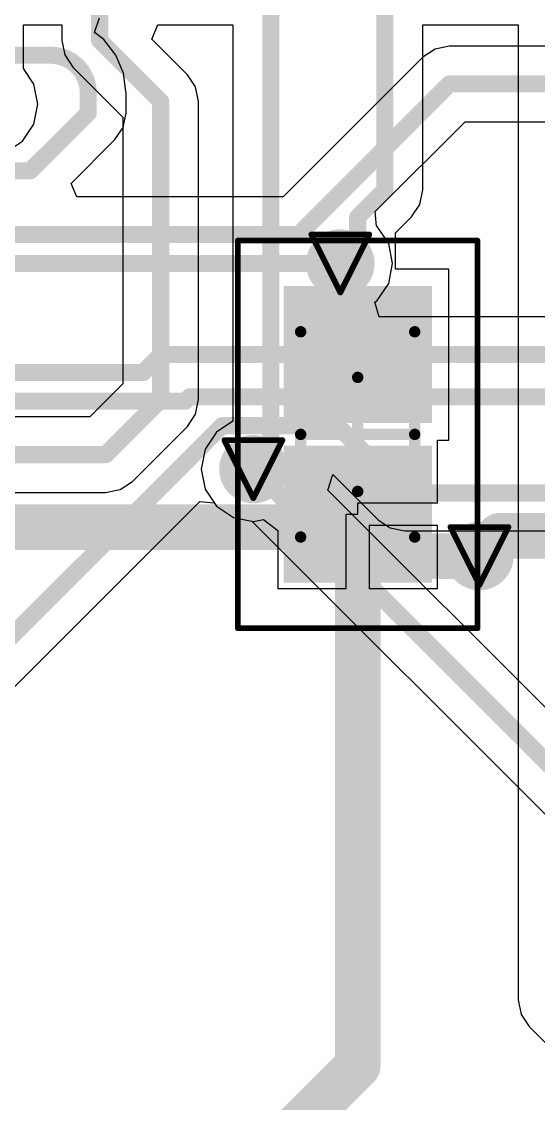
# Model space of a CAD drawing. Header units: millimetres. Extents: x 9.6 to 105, y 7.6 to 66.9.
# Drawn here: x 63.98 to 68.51, y 25.12 to 34.61 of the extents above; entities that cross this region are included whole.
import ezdxf

# ---------------------------------------------------------------- set-up
doc = ezdxf.new("R2010")
doc.units = ezdxf.units.MM
for name, color, linetype in [('BottomLayer', 5, 'Continuous'), ('BottomSolder', 6, 'Continuous'), ('DrillDrawing', 1, 'Continuous'), ('Mechanical13', 56, 'Continuous'), ('Mechanical15', 56, 'Continuous'), ('TopLayer', 1, 'Continuous'), ('TopPaste', 8, 'Continuous'), ('TopSolder', 216, 'Continuous'), ('ViaHoleLayer', 16, 'Continuous')]:
    doc.layers.add(name, color=color, linetype=linetype)

msp = doc.modelspace()

# ---------------------------------------------------------------- hatches: boundary and pattern name
at = {"layer": 'BottomLayer'}
h = msp.add_hatch(color=5, dxfattribs=at)
edge = h.paths.add_edge_path()
edge.add_arc((66.7766, 32.4866), 0.2, 0, 360)
h = msp.add_hatch(color=5, dxfattribs=at)
edge = h.paths.add_edge_path()
edge.add_arc((66.0146, 30.6832), 0.2, 0, 360)
h = msp.add_hatch(color=5, dxfattribs=at)
edge = h.paths.add_edge_path()
edge.add_arc((67.9958, 29.9212), 0.2, 0, 360)
at = {"layer": 'BottomSolder'}
h = msp.add_hatch(color=6, dxfattribs=at)
edge = h.paths.add_edge_path()
edge.add_arc((66.7766, 32.4866), 0.3, 0, 360)
h = msp.add_hatch(color=6, dxfattribs=at)
edge = h.paths.add_edge_path()
edge.add_arc((66.0146, 30.6832), 0.3, 0, 360)
h = msp.add_hatch(color=6, dxfattribs=at)
edge = h.paths.add_edge_path()
edge.add_arc((67.9958, 29.9212), 0.3, 0, 360)
at = {"layer": 'TopLayer'}
h = msp.add_hatch(color=1, dxfattribs=at)
edge = h.paths.add_edge_path()
edge.add_arc((66.7766, 32.4866), 0.2, 0, 360)
for points in [[(66.379, 32.188), (67.479, 32.188), (67.479, 31.188), (66.379, 31.188)], [(66.379, 30.788), (67.479, 30.788), (67.479, 29.788), (66.379, 29.788)]]:
    msp.add_hatch(color=1, dxfattribs=at).paths.add_polyline_path(points)
h = msp.add_hatch(color=1, dxfattribs=at)
edge = h.paths.add_edge_path()
edge.add_arc((66.0146, 30.6832), 0.2, 0, 360)
h = msp.add_hatch(color=1, dxfattribs=at)
edge = h.paths.add_edge_path()
edge.add_arc((67.9958, 29.9212), 0.2, 0, 360)
at = {"layer": 'TopPaste'}
for points in [[(66.429, 32.138), (67.429, 32.138), (67.429, 31.238), (66.429, 31.238)], [(66.429, 30.738), (67.429, 30.738), (67.429, 29.838), (66.429, 29.838)]]:
    msp.add_hatch(color=8, dxfattribs=at).paths.add_polyline_path(points)
at = {"layer": 'TopSolder'}
h = msp.add_hatch(color=216, dxfattribs=at)
edge = h.paths.add_edge_path()
edge.add_arc((66.7766, 32.4866), 0.3, 0, 360)
for points in [[(66.279, 32.288), (67.579, 32.288), (67.579, 31.088), (66.279, 31.088)], [(66.279, 30.888), (67.579, 30.888), (67.579, 29.688), (66.279, 29.688)]]:
    msp.add_hatch(color=216, dxfattribs=at).paths.add_polyline_path(points)
h = msp.add_hatch(color=216, dxfattribs=at)
edge = h.paths.add_edge_path()
edge.add_arc((66.0146, 30.6832), 0.3, 0, 360)
h = msp.add_hatch(color=216, dxfattribs=at)
edge = h.paths.add_edge_path()
edge.add_arc((67.9958, 29.9212), 0.3, 0, 360)
at = {"layer": 'ViaHoleLayer'}
h = msp.add_hatch(color=16, dxfattribs=at)
edge = h.paths.add_edge_path()
edge.add_arc((66.7766, 32.4866), 0.1, 0, 360)
h = msp.add_hatch(color=16, dxfattribs=at)
edge = h.paths.add_edge_path()
edge.add_arc((66.0146, 30.6832), 0.1, 0, 360)
h = msp.add_hatch(color=16, dxfattribs=at)
edge = h.paths.add_edge_path()
edge.add_arc((67.9958, 29.9212), 0.1, 0, 360)

# ---------------------------------------------------------------- linework, layer by layer
at = {"layer": 'BottomLayer'}
for p, q in [((64.6232, 34.5127), (64.6663, 34.6397)), ((64.7042, 34.4504), (64.6232, 34.5127)), ((64.8091, 34.3138), (64.7042, 34.4504)), ((67.6067, 34.3675), (67.4992, 34.2957)), ((67.7335, 34.3928), (67.6067, 34.3675)), ((71.2408, 34.3928), (67.7335, 34.3928)), ((64.875, 34.1547), (64.8091, 34.3138)), ((67.4992, 34.2957), (66.2755, 33.072)), ((64.896, 33.9948), (64.875, 34.1547)), ((64.8982, 33.984), (64.896, 33.9948)), ((64.8982, 33.8074), (64.8982, 33.984)), ((64.8729, 33.6806), (64.8982, 33.8074)), ((64.8011, 33.5731), (64.8729, 33.6806)), ((67.0823, 32.9416), (67.8708, 33.73)), ((67.8708, 33.73), (71.3533, 33.73)), ((64.4173, 33.1893), (64.8011, 33.5731)), ((64.4659, 33.072), (64.4173, 33.1893)), ((66.2755, 33.072), (64.4659, 33.072)), ((67.0948, 32.8152), (67.0823, 32.9416)), ((67.101, 32.811), (67.0948, 32.8152)), ((67.2005, 32.6622), (67.101, 32.811)), ((67.2354, 32.4866), (67.2005, 32.6622)), ((67.2005, 32.311), (67.2354, 32.4866)), ((67.101, 32.1622), (67.2005, 32.311)), ((67.0778, 32.1466), (67.101, 32.1622)), ((67.1163, 32.0196), (67.0778, 32.1466)), ((69.8542, 32.0196), (67.1163, 32.0196)), ((66.6682, 30.4982), (66.71, 30.636)), ((66.71, 30.636), (66.7106, 30.6362)), ((66.7106, 30.6362), (67.1071, 30.2397)), ((76.6375, 20.5289), (66.6682, 30.4982)), ((63.5774, 28.4325), (65.5447, 30.3998)), ((65.5447, 30.3998), (65.6711, 30.3874)), ((65.6711, 30.3874), (65.6902, 30.3588)), ((65.6902, 30.3588), (65.839, 30.2593)), ((65.839, 30.2593), (66.0024, 30.2268)), ((66.0024, 30.2268), (72.2246, 24.0046)), ((67.1071, 30.2397), (67.2146, 30.1679)), ((67.2146, 30.1679), (67.3414, 30.1426)), ((67.3414, 30.1426), (72.511, 30.1426))]:
    msp.add_line(p, q, dxfattribs=at)
for points, const_width in [([(62.3558, 34.313), (64.2378, 34.313)], 0.15), ([(64.5668, 33.909), (64.5668, 33.984)], 0.15), ([(66.4127, 32.7406), (67.7335, 34.0614)], 0.15), ([(67.7335, 34.0614), (71.6673, 34.0614)], 0.15), ([(64.5668, 33.8074), (64.5668, 33.909)], 0.15), ([(64.0588, 33.2994), (64.5668, 33.8074)], 0.15), ([(59.4614, 33.2994), (64.0588, 33.2994)], 0.15), ([(26.791, 32.7406), (66.4127, 32.7406)], 0.15), ([(41.5392, 32.4866), (66.7766, 32.4866)], 0.15), ([(65.0479, 31.53), (65.2061, 31.6883)], 0.15), ([(65.2061, 31.6883), (69.9915, 31.6883)], 0.15), ([(61.8361, 31.53), (65.0479, 31.53)], 0.15), ([(63.3895, 31.28), (65.418, 31.28)], 0.15), ([(65.418, 31.28), (65.4562, 31.3182)], 0.15), ([(65.4562, 31.3182), (71.9328, 31.3182)], 0.15), ([(63.246, 28.5698), (65.7404, 31.0642)], 0.15), ([(65.7404, 31.0642), (66.7512, 31.0642)], 0.15), ([(66.7512, 31.0642), (67.3414, 30.474)], 0.15), ([(66.0146, 30.6832), (76.4032, 20.2946)], 0.15), ([(67.3414, 30.474), (72.511, 30.474)], 0.15), ([(67.9958, 29.9212), (68.1736, 30.099)], 0.4), ([(68.1736, 30.099), (72.7456, 30.099)], 0.4)]:
    msp.add_lwpolyline(points, dxfattribs=dict(at, const_width=const_width))
for points, const_width in [([(64.2003, 34.313, 1), (64.2753, 34.313, 1)], 0.075), ([(64.2003, 34.313, 1), (64.2753, 34.313, 1)], 0.075), ([(64.5293, 33.984, 1), (64.6043, 33.984, 1)], 0.075), ([(64.5293, 33.984, 1), (64.6043, 33.984, 1)], 0.075), ([(67.696, 34.0614, 1), (67.771, 34.0614, 1)], 0.075), ([(67.696, 34.0614, 1), (67.771, 34.0614, 1)], 0.075), ([(64.5293, 33.909, 1), (64.6043, 33.909, 1)], 0.075), ([(64.5293, 33.909, 1), (64.6043, 33.909, 1)], 0.075), ([(64.5293, 33.8074, 1), (64.6043, 33.8074, 1)], 0.075), ([(64.5293, 33.8074, 1), (64.6043, 33.8074, 1)], 0.075), ([(64.0213, 33.2994, 1), (64.0963, 33.2994, 1)], 0.075), ([(64.0213, 33.2994, 1), (64.0963, 33.2994, 1)], 0.075), ([(66.3752, 32.7406, 1), (66.4502, 32.7406, 1)], 0.075), ([(66.3752, 32.7406, 1), (66.4502, 32.7406, 1)], 0.075), ([(66.7391, 32.4866, 1), (66.8141, 32.4866, 1)], 0.075), ([(65.1686, 31.6883, 1), (65.2436, 31.6883, 1)], 0.075), ([(65.1686, 31.6883, 1), (65.2436, 31.6883, 1)], 0.075), ([(65.0104, 31.53, 1), (65.0854, 31.53, 1)], 0.075), ([(65.0104, 31.53, 1), (65.0854, 31.53, 1)], 0.075), ([(65.3805, 31.28, 1), (65.4555, 31.28, 1)], 0.075), ([(65.3805, 31.28, 1), (65.4555, 31.28, 1)], 0.075), ([(65.4187, 31.3182, 1), (65.4937, 31.3182, 1)], 0.075), ([(65.4187, 31.3182, 1), (65.4937, 31.3182, 1)], 0.075), ([(65.7029, 31.0642, 1), (65.7779, 31.0642, 1)], 0.075), ([(65.7029, 31.0642, 1), (65.7779, 31.0642, 1)], 0.075), ([(66.7137, 31.0642, 1), (66.7887, 31.0642, 1)], 0.075), ([(66.7137, 31.0642, 1), (66.7887, 31.0642, 1)], 0.075), ([(65.9771, 30.6832, 1), (66.0521, 30.6832, 1)], 0.075), ([(67.3039, 30.474, 1), (67.3789, 30.474, 1)], 0.075), ([(67.3039, 30.474, 1), (67.3789, 30.474, 1)], 0.075), ([(68.0736, 30.099, 1), (68.2736, 30.099, 1)], 0.2), ([(68.0736, 30.099, 1), (68.2736, 30.099, 1)], 0.2), ([(67.8958, 29.9212, 1), (68.0958, 29.9212, 1)], 0.2)]:
    msp.add_lwpolyline(points, format="xyb", close=True, dxfattribs=dict(at, const_width=const_width))
at = {"layer": 'BottomLayer', "const_width": 0.15}
msp.add_lwpolyline([(64.2378, 34.313, -0.414214), (64.5668, 33.984)], format="xyb", dxfattribs=at)
at = {"layer": 'DrillDrawing', "const_width": 0.0508}
for points in [[(66.5226, 32.7406), (67.0306, 32.7406)], [(66.5226, 32.7406), (66.7766, 32.2326)], [(66.7766, 32.2326), (67.0306, 32.7406)], [(65.7606, 30.9372), (66.2686, 30.9372)], [(65.7606, 30.9372), (66.0146, 30.4292)], [(66.0146, 30.4292), (66.2686, 30.9372)], [(67.7418, 30.1752), (68.2498, 30.1752)], [(67.7418, 30.1752), (67.9958, 29.6672)], [(67.9958, 29.6672), (68.2498, 30.1752)]]:
    msp.add_lwpolyline(points, dxfattribs=at)
at = {"layer": 'DrillDrawing', "const_width": 0.0254}
for points in [[(66.5099, 32.7406, 1), (66.5353, 32.7406, 1)], [(66.5099, 32.7406, 1), (66.5353, 32.7406, 1)], [(67.0179, 32.7406, 1), (67.0433, 32.7406, 1)], [(67.0179, 32.7406, 1), (67.0433, 32.7406, 1)], [(66.7639, 32.2326, 1), (66.7893, 32.2326, 1)], [(66.7639, 32.2326, 1), (66.7893, 32.2326, 1)], [(65.7479, 30.9372, 1), (65.7733, 30.9372, 1)], [(65.7479, 30.9372, 1), (65.7733, 30.9372, 1)], [(66.2559, 30.9372, 1), (66.2813, 30.9372, 1)], [(66.2559, 30.9372, 1), (66.2813, 30.9372, 1)], [(66.0019, 30.4292, 1), (66.0273, 30.4292, 1)], [(66.0019, 30.4292, 1), (66.0273, 30.4292, 1)], [(67.7291, 30.1752, 1), (67.7545, 30.1752, 1)], [(67.7291, 30.1752, 1), (67.7545, 30.1752, 1)], [(68.2371, 30.1752, 1), (68.2625, 30.1752, 1)], [(68.2371, 30.1752, 1), (68.2625, 30.1752, 1)], [(67.9831, 29.6672, 1), (68.0085, 29.6672, 1)], [(67.9831, 29.6672, 1), (68.0085, 29.6672, 1)]]:
    msp.add_lwpolyline(points, format="xyb", close=True, dxfattribs=at)
at = {"layer": 'Mechanical13', "const_width": 0.1}
for points in [[(66.429, 31.888), (67.429, 31.888)], [(66.429, 30.088), (66.429, 31.888)], [(67.429, 30.088), (67.429, 31.888)], [(66.429, 30.088), (67.429, 30.088)]]:
    msp.add_lwpolyline(points, dxfattribs=at)
at = {"layer": 'Mechanical13', "const_width": 0.05}
for points in [[(66.404, 31.888, 1), (66.454, 31.888, 1)], [(66.404, 31.888, 1), (66.454, 31.888, 1)], [(67.404, 31.888, 1), (67.454, 31.888, 1)], [(67.404, 31.888, 1), (67.454, 31.888, 1)], [(66.404, 30.088, 1), (66.454, 30.088, 1)], [(66.404, 30.088, 1), (66.454, 30.088, 1)], [(67.404, 30.088, 1), (67.454, 30.088, 1)], [(67.404, 30.088, 1), (67.454, 30.088, 1)]]:
    msp.add_lwpolyline(points, format="xyb", close=True, dxfattribs=at)
at = {"layer": 'Mechanical15'}
for points, const_width in [([(65.879, 32.688), (67.979, 32.688)], 0.05), ([(65.879, 29.288), (65.879, 32.688)], 0.05), ([(67.979, 29.288), (67.979, 32.688)], 0.05), ([(66.929, 30.488), (66.929, 31.488)], 0.1), ([(66.429, 30.988), (67.429, 30.988)], 0.1), ([(65.879, 29.288), (67.979, 29.288)], 0.05)]:
    msp.add_lwpolyline(points, dxfattribs=dict(at, const_width=const_width))
for points, const_width in [([(65.8665, 32.688, 1), (65.8915, 32.688, 1)], 0.025), ([(65.8665, 32.688, 1), (65.8915, 32.688, 1)], 0.025), ([(67.9665, 32.688, 1), (67.9915, 32.688, 1)], 0.025), ([(67.9665, 32.688, 1), (67.9915, 32.688, 1)], 0.025), ([(66.904, 31.488, 1), (66.954, 31.488, 1)], 0.05), ([(66.404, 30.988, 1), (66.454, 30.988, 1)], 0.05), ([(67.404, 30.988, 1), (67.454, 30.988, 1)], 0.05), ([(66.904, 30.488, 1), (66.954, 30.488, 1)], 0.05), ([(65.8665, 29.288, 1), (65.8915, 29.288, 1)], 0.025), ([(65.8665, 29.288, 1), (65.8915, 29.288, 1)], 0.025), ([(67.9665, 29.288, 1), (67.9915, 29.288, 1)], 0.025), ([(67.9665, 29.288, 1), (67.9915, 29.288, 1)], 0.025)]:
    msp.add_lwpolyline(points, format="xyb", close=True, dxfattribs=dict(at, const_width=const_width))
at = {"layer": 'TopLayer'}
for p, q in [((63.9987, 34.1977), (63.9987, 34.58)), ((63.9987, 34.58), (64.3359, 34.58)), ((64.3359, 34.58), (64.3359, 34.4424)), ((65.1253, 34.453), (65.1779, 34.58)), ((65.1779, 34.58), (65.8359, 34.58)), ((65.8359, 34.58), (65.8359, 31.105)), ((67.4987, 33.1313), (67.4987, 34.58)), ((67.4987, 34.58), (68.3359, 34.58)), ((68.3359, 34.58), (68.3359, 26.0287)), ((64.3359, 34.4424), (64.3611, 34.3156)), ((65.4361, 34.1422), (65.1253, 34.453)), ((64.3611, 34.3156), (64.433, 34.2081)), ((64.0912, 34.0592), (63.9987, 34.1977)), ((64.433, 34.2081), (64.8704, 33.7706)), ((64.1261, 33.8836), (64.0912, 34.0592)), ((65.5079, 34.0347), (65.4361, 34.1422)), ((65.5332, 33.9079), (65.5079, 34.0347)), ((64.0912, 33.708), (64.1261, 33.8836)), ((65.5332, 31.2928), (65.5332, 33.9079)), ((64.8704, 33.7706), (64.8704, 31.4301)), ((63.9917, 33.5592), (64.0912, 33.708)), ((63.8429, 33.4597), (63.9917, 33.5592)), ((67.4734, 33.0045), (67.4987, 33.1313)), ((67.4016, 32.897), (67.4734, 33.0045)), ((67.2604, 32.7557), (67.4016, 32.897)), ((67.2604, 32.438), (67.2604, 32.7557)), ((67.729, 32.438), (67.2604, 32.438)), ((67.729, 30.938), (67.729, 32.438)), ((64.8704, 31.4301), (64.5819, 31.1416)), ((65.5079, 31.166), (65.5332, 31.2928)), ((64.5819, 31.1416), (63.8903, 31.1416)), ((65.4361, 31.0585), (65.5079, 31.166)), ((64.9535, 30.5759), (65.4361, 31.0585)), ((65.8359, 31.105), (65.6902, 31.0076)), ((65.6902, 31.0076), (65.5907, 30.8588)), ((67.629, 30.388), (67.629, 30.938)), ((67.629, 30.938), (67.729, 30.938)), ((65.5907, 30.8588), (65.5558, 30.6832)), ((65.5558, 30.6832), (65.5907, 30.5076)), ((64.846, 30.5041), (64.9535, 30.5759)), ((63.8903, 30.4788), (64.7192, 30.4788)), ((64.7192, 30.4788), (64.846, 30.5041)), ((65.5907, 30.5076), (65.6902, 30.3588)), ((65.6902, 30.3588), (65.839, 30.2593)), ((66.929, 30.288), (66.929, 30.388)), ((66.929, 30.388), (67.629, 30.388)), ((66.829, 29.638), (66.829, 30.288)), ((66.829, 30.288), (66.929, 30.288)), ((65.839, 30.2593), (66.0146, 30.2244)), ((66.0146, 30.2244), (66.102, 30.2418)), ((66.102, 30.2418), (66.229, 30.1441)), ((67.629, 30.188), (67.029, 30.188)), ((67.029, 30.188), (67.029, 29.638)), ((67.629, 29.638), (67.629, 30.188)), ((66.229, 30.1441), (66.229, 29.638)), ((66.229, 29.638), (66.829, 29.638)), ((67.029, 29.638), (67.629, 29.638)), ((68.3359, 26.0287), (68.3611, 25.9019)), ((68.3611, 25.9019), (68.433, 25.7944)), ((68.433, 25.7944), (69.2677, 24.9597))]:
    msp.add_line(p, q, dxfattribs=at)
for points, const_width in [([(64.6673, 34.4424), (64.6673, 35.43)], 0.15), ([(66.1673, 30.8359), (66.1673, 35.43)], 0.15), ([(67.1673, 33.1313), (67.1673, 35.43)], 0.15), ([(64.6673, 34.4424), (65.2018, 33.9079)], 0.15), ([(65.2018, 31.2928), (65.2018, 33.9079)], 0.15), ([(66.929, 32.893), (67.1673, 33.1313)], 0.15), ([(66.929, 32.3342), (66.929, 32.893)], 0.15), ([(66.7766, 32.4866), (66.929, 32.3342)], 0.15), ([(66.929, 31.688), (66.929, 32.3342)], 0.15), ([(64.7192, 30.8102), (65.2018, 31.2928)], 0.15), ([(63.5762, 30.8102), (64.7192, 30.8102)], 0.15), ([(66.0146, 30.6832), (66.1673, 30.8359)], 0.15), ([(66.8782, 30.1752), (66.8782, 30.288)], 0.4), ([(66.8782, 30.288), (66.929, 30.288)], 0.4), ([(66.929, 29.9212), (66.929, 30.288)], 0.4), ([(62.3316, 30.1752), (66.8782, 30.1752)], 0.4), ([(66.929, 25.4508), (66.929, 29.9212)], 0.4), ([(66.929, 29.9212), (67.9958, 29.9212)], 0.4), ([(65.024, 23.5458), (66.929, 25.4508)], 0.4)]:
    msp.add_lwpolyline(points, dxfattribs=dict(at, const_width=const_width))
for points, const_width in [([(64.6298, 34.4424, 1), (64.7048, 34.4424, 1)], 0.075), ([(64.6298, 34.4424, 1), (64.7048, 34.4424, 1)], 0.075), ([(65.1643, 33.9079, 1), (65.2393, 33.9079, 1)], 0.075), ([(65.1643, 33.9079, 1), (65.2393, 33.9079, 1)], 0.075), ([(67.1298, 33.1313, 1), (67.2048, 33.1313, 1)], 0.075), ([(67.1298, 33.1313, 1), (67.2048, 33.1313, 1)], 0.075), ([(66.8915, 32.893, 1), (66.9665, 32.893, 1)], 0.075), ([(66.8915, 32.893, 1), (66.9665, 32.893, 1)], 0.075), ([(66.7391, 32.4866, 1), (66.8141, 32.4866, 1)], 0.075), ([(66.8915, 32.3342, 1), (66.9665, 32.3342, 1)], 0.075), ([(66.8915, 32.3342, 1), (66.9665, 32.3342, 1)], 0.075), ([(66.8915, 32.3342, 1), (66.9665, 32.3342, 1)], 0.075), ([(66.8915, 31.688, 1), (66.9665, 31.688, 1)], 0.075), ([(65.1643, 31.2928, 1), (65.2393, 31.2928, 1)], 0.075), ([(65.1643, 31.2928, 1), (65.2393, 31.2928, 1)], 0.075), ([(64.6817, 30.8102, 1), (64.7567, 30.8102, 1)], 0.075), ([(64.6817, 30.8102, 1), (64.7567, 30.8102, 1)], 0.075), ([(66.1298, 30.8359, 1), (66.2048, 30.8359, 1)], 0.075), ([(66.1298, 30.8359, 1), (66.2048, 30.8359, 1)], 0.075), ([(65.9771, 30.6832, 1), (66.0521, 30.6832, 1)], 0.075), ([(66.7782, 30.288, 1), (66.9782, 30.288, 1)], 0.2), ([(66.7782, 30.288, 1), (66.9782, 30.288, 1)], 0.2), ([(66.829, 30.288, 1), (67.029, 30.288, 1)], 0.2), ([(66.829, 30.288, 1), (67.029, 30.288, 1)], 0.2), ([(66.7782, 30.1752, 1), (66.9782, 30.1752, 1)], 0.2), ([(66.7782, 30.1752, 1), (66.9782, 30.1752, 1)], 0.2), ([(66.829, 29.9212, 1), (67.029, 29.9212, 1)], 0.2), ([(66.829, 29.9212, 1), (67.029, 29.9212, 1)], 0.2), ([(66.829, 29.9212, 1), (67.029, 29.9212, 1)], 0.2), ([(67.8958, 29.9212, 1), (68.0958, 29.9212, 1)], 0.2), ([(66.829, 25.4508, 1), (67.029, 25.4508, 1)], 0.2), ([(66.829, 25.4508, 1), (67.029, 25.4508, 1)], 0.2)]:
    msp.add_lwpolyline(points, format="xyb", close=True, dxfattribs=dict(at, const_width=const_width))

doc.saveas('drawing.dxf')
